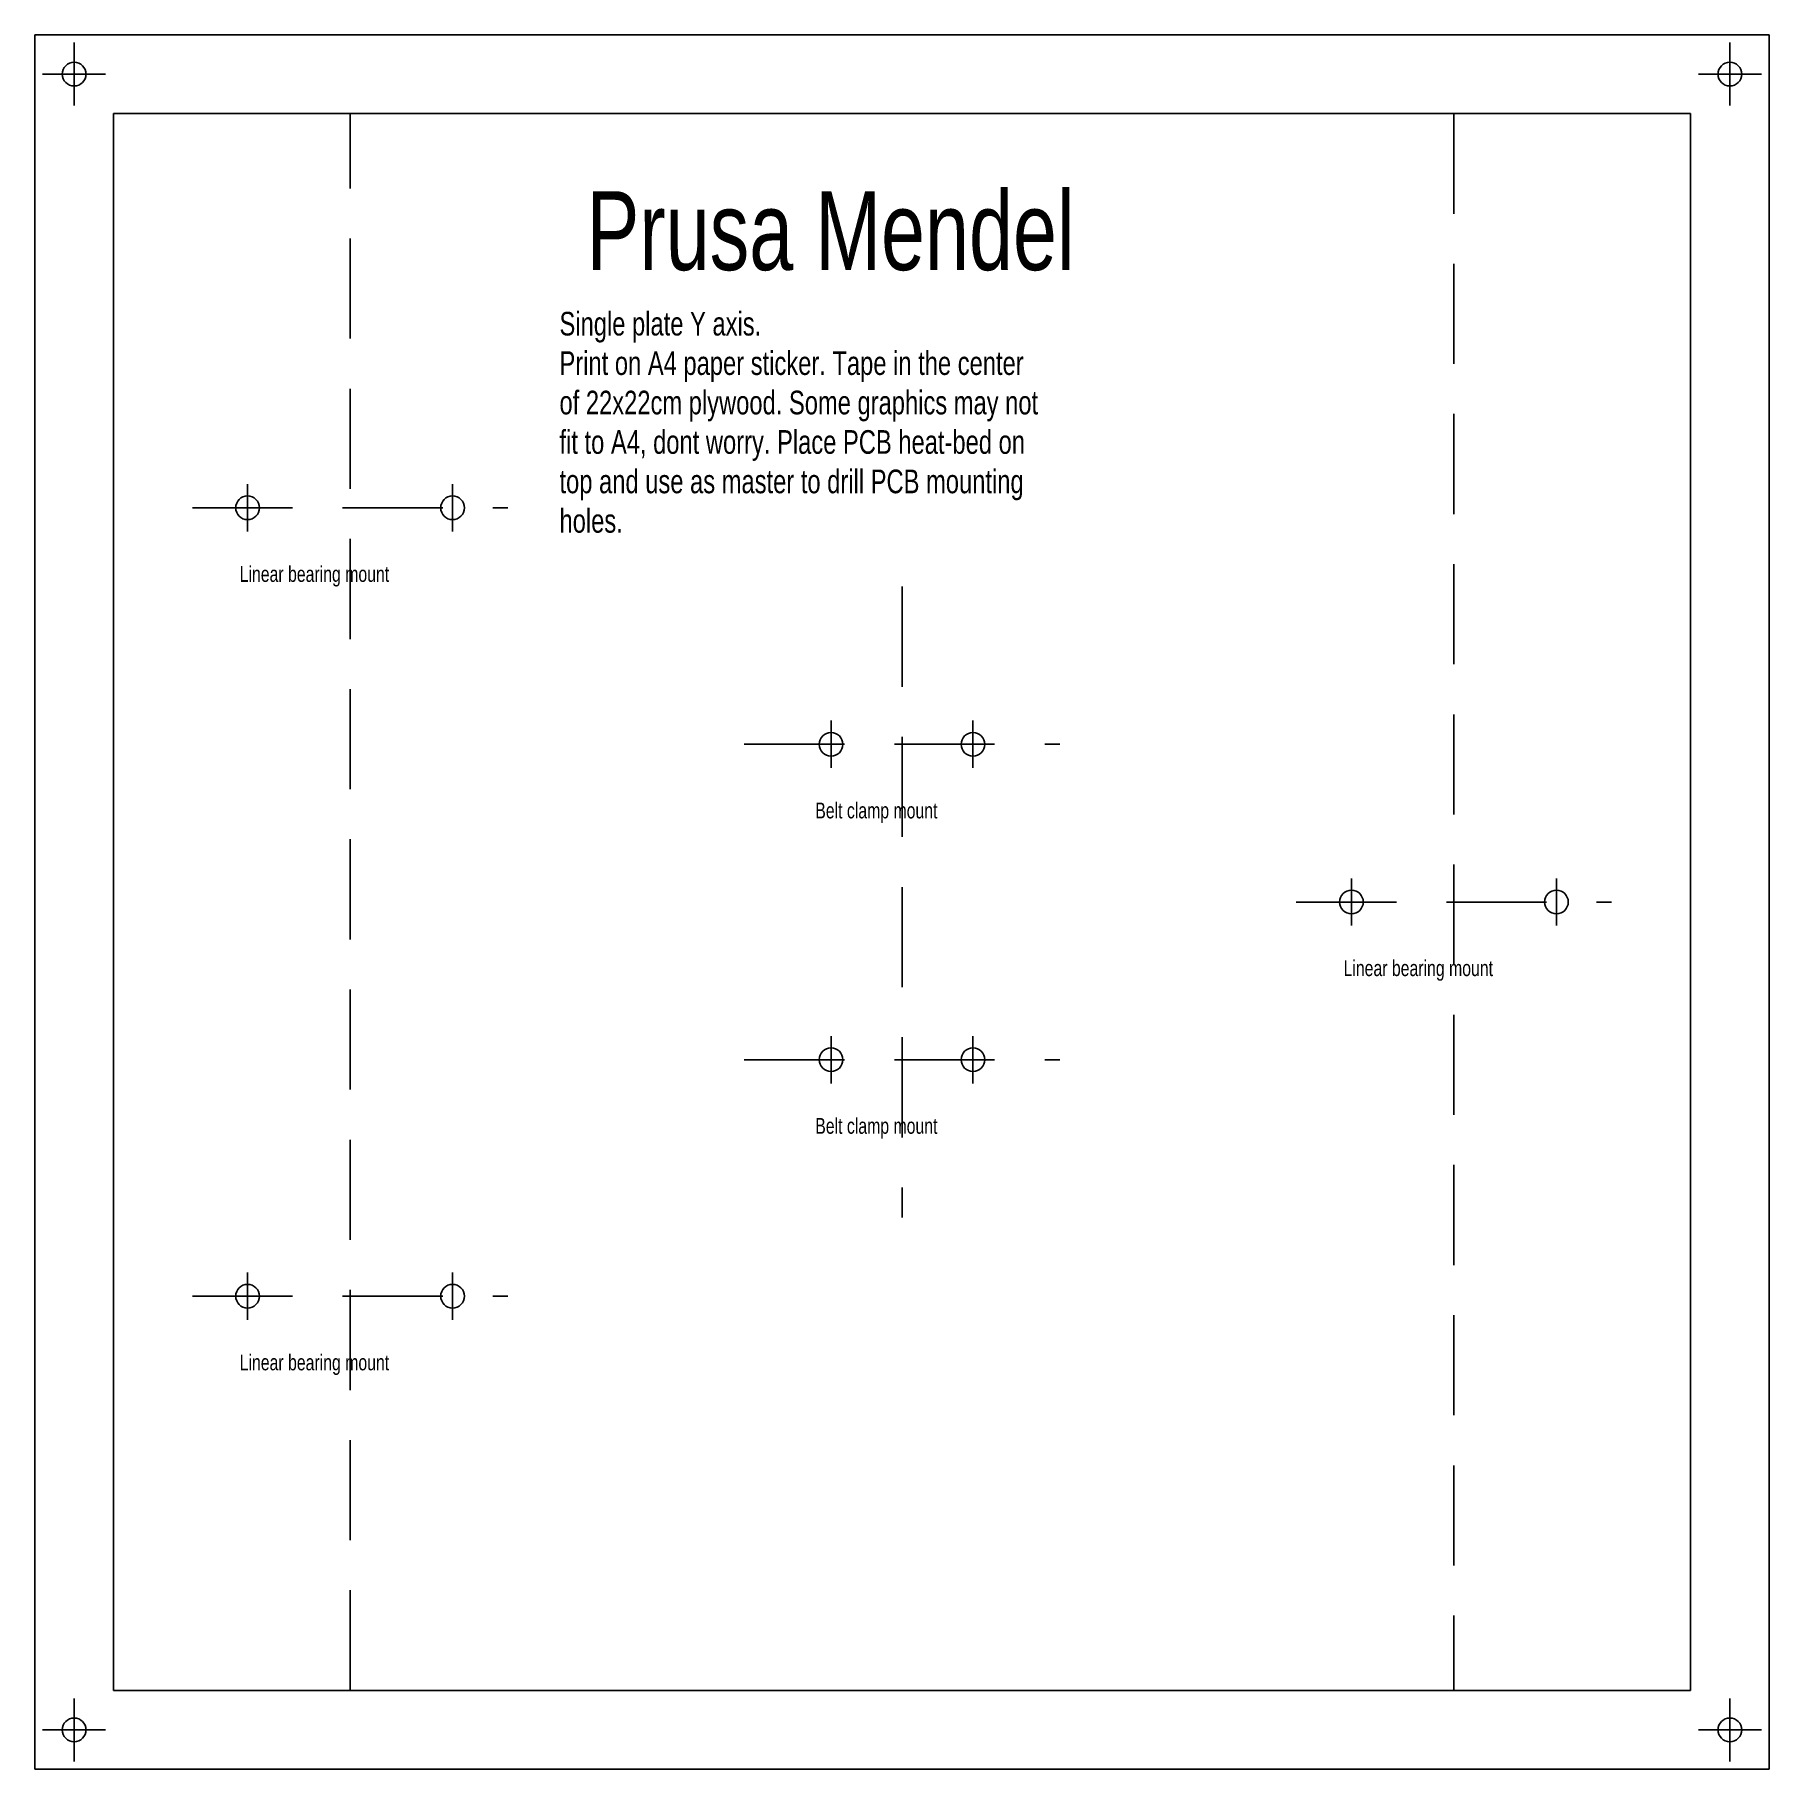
# Model space of a CAD drawing. Header units: millimetres. Extents: x 0 to 220, y 0 to 220.
import ezdxf

# ---------------------------------------------------------------- set-up
doc = ezdxf.new("R2010")
doc.units = ezdxf.units.MM
doc.linetypes.add('DASHED', pattern=[19.05, 12.7, -6.35])
doc.layers.get('0').update_dxf_attribs({"linetype": 'CONTINUOUS', "lineweight": 25, "true_color": 0x000000})
doc.styles.get("Standard").update_dxf_attribs({"font": 'txt', "width": 0.75})

msp = doc.modelspace()

# ---------------------------------------------------------------- linework, layer by layer
for p, q in [((0, 0), (0, 220)), ((0, 220), (220, 220)), ((5, 211), (5, 219)), ((215, 219), (215, 211)), ((220, 220), (220, 0)), ((1, 215), (9, 215)), ((211, 215), (219, 215)), ((10, 10), (10, 210)), ((10, 210), (210, 210)), ((210, 210), (210, 10)), ((27, 163), (27, 157)), ((53, 163), (53, 157)), ((101, 133), (101, 127)), ((119, 133), (119, 127)), ((167, 113), (167, 107)), ((193, 113), (193, 107)), ((101, 93), (101, 87)), ((119, 93), (119, 87)), ((27, 63), (27, 57)), ((53, 63), (53, 57)), ((5, 1), (5, 9)), ((210, 10), (10, 10)), ((215, 1), (215, 9)), ((1, 5), (9, 5)), ((211, 5), (219, 5)), ((220, 0), (0, 0))]:
    msp.add_line(p, q)
at = {"linetype": 'DASHED'}
for p, q in [((40, 10), (40, 210)), ((180, 210), (180, 10)), ((20, 160), (60, 160)), ((110, 150), (110, 70)), ((90, 130), (130, 130)), ((160, 110), (200, 110)), ((90, 90), (130, 90)), ((20, 60), (60, 60))]:
    msp.add_line(p, q, dxfattribs=at)
for centre in [(5, 215), (215, 215), (27, 160), (53, 160), (101, 130), (119, 130), (167, 110), (193, 110), (101, 90), (119, 90), (27, 60), (53, 60), (5, 5), (215, 5)]:
    msp.add_circle(centre, 1.5)

# ---------------------------------------------------------------- texts
at = {"width": 100, "attachment_point": 7}
for s, insert, char_height in [('Prusa\\~Mendel', (70, 190), 10), ('Single\\~plate\\~Y\\~axis.\\PPrint\\~on\\~A4\\~paper\\~sticker.\\~Tape\\~in\\~the\\~center\\~\\Pof\\~22x22cm\\~plywood.\\~Some\\~graphics\\~may\\~not\\Pfit\\~to\\~A4,\\~dont\\~worry.\\~Place\\~PCB\\~heat-bed\\~on\\Ptop\\~and\\~use\\~as\\~master\\~to\\~drill\\~PCB\\~mounting\\Pholes.', (66.56, 156.8), 3), ('Linear\\~bearing\\~mount', (26, 150), 2), ('Belt\\~clamp\\~mount', (99, 120), 2), ('Linear\\~bearing\\~mount', (166, 100), 2), ('Belt\\~clamp\\~mount', (99, 80), 2), ('Linear\\~bearing\\~mount', (26, 50), 2)]:
    msp.add_mtext(s, dxfattribs=dict(at, insert=insert, char_height=char_height))

doc.saveas('drawing.dxf')
